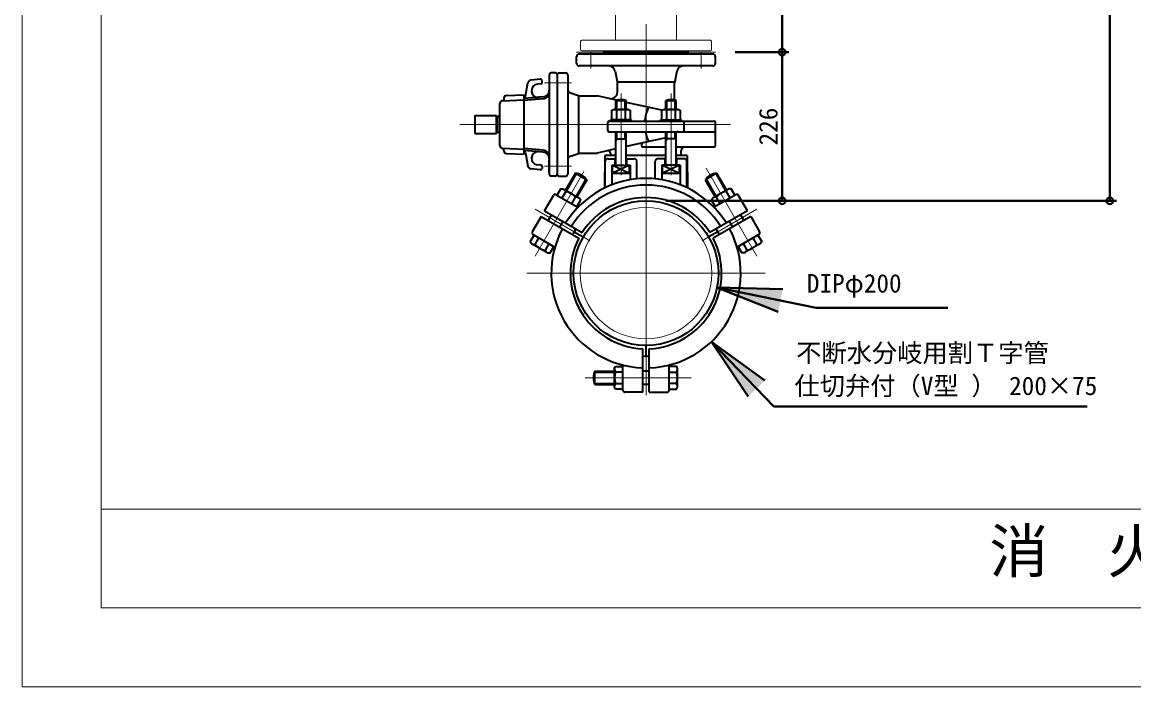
# Model space of a CAD drawing. Units: millimetres at full size, sheet at 1:20; details may follow other scales. Extents: x -5803 to 5817, y -3160 to 3160.
# Drawn here: x -4296 to -2607, y -920 to 91 of the extents above; entities that cross this region are included whole.
import ezdxf
from ezdxf.enums import TextEntityAlignment as Align

# ---------------------------------------------------------------- set-up
doc = ezdxf.new("R2010")
doc.units = ezdxf.units.MM
doc.header["$LTSCALE"] = 20
doc.header["$PDMODE"] = 32
doc.header["$PDSIZE"] = 10
for name, color, linetype, lineweight in [('0-7_TEMP01', 3, 'Continuous', 18), ('0-8_T字管', 6, 'Continuous', 35), ('0-A_細線', 7, 'Continuous', 9), ('0-C_図面標題', 3, 'Continuous', 18), ('0-D_図面枠', 3, 'Continuous', 18), ('0-E_寸法', 1, 'Continuous', 40)]:
    doc.layers.add(name, color=color, linetype=linetype, lineweight=lineweight)
doc.styles.add('ＭＳ ゴシック', font='')
doc.styles.get('ＭＳ ゴシック').set_extended_font_data('MS Gothic')

msp = doc.modelspace()

# ---------------------------------------------------------------- linework, layer by layer
at = {"layer": '0-7_TEMP01'}
for p, q in [((-4296.06, 3160.37), (-4296.06, -919.63)), ((-3348.06, -400.84), (-3348.06, 87.47)), ((-3453.56, 45.16), (-3242.56, 45.16)), ((-3432.07, 20.3), (-3432.07, 45.83)), ((-3264.07, 20.3), (-3264.07, 45.83)), ((-3502.09, -1.34), (-3461.42, -1.34)), ((-3386.06, -142.03), (-3386.06, -17.45)), ((-3310.07, -142.03), (-3310.07, -17.45)), ((-3630.89, -64.84), (-3219.83, -64.84)), ((-3502.09, -128.34), (-3461.42, -128.34)), ((-3179.54, -264.74), (-3256.58, -131.31)), ((-3516.6, -264.74), (-3442.3, -136.06)), ((-3516.72, -193.47), (-3457.18, -227.84)), ((-3179.41, -193.47), (-3238.94, -227.84)), ((-3443.33, -235.84), (-3433.46, -241.54)), ((-3252.81, -235.84), (-3262.67, -241.54)), ((-3529.14, -290.84), (-3166.99, -290.84)), ((-3348.06, -476.32), (-3348.06, -416.84)), ((-3279.26, -449.84), (-3440.49, -449.84)), ((-4296.06, -919.63), (1643.94, -919.63))]:
    msp.add_line(p, q, dxfattribs=at)
at = {"layer": '0-8_T字管'}
for p, q in [((-3453.56, 28.16), (-3453.56, 38.16)), ((-3246.56, 42.16), (-3449.57, 42.16)), ((-3410.56, 45.16), (-3413.56, 42.16)), ((-3410.56, 45.16), (-3285.56, 45.16)), ((-3285.56, 45.16), (-3282.57, 42.16)), ((-3242.56, 28.16), (-3242.56, 38.16)), ((-3246.56, 24.16), (-3449.57, 24.16)), ((-3508.26, 3.96), (-3523.25, 2.52)), ((-3506.07, -1.04), (-3506.07, 1.97)), ((-3495.07, 10.66), (-3495.07, -140.34)), ((-3486.06, 13.66), (-3492.07, 13.66)), ((-3483.06, 10.66), (-3483.06, -140.34)), ((-3480.06, 13.66), (-3470.07, 13.66)), ((-3467.07, 10.66), (-3467.07, -140.34)), ((-3395.01, 16.05), (-3391.57, -1.84)), ((-3391.57, 0.15), (-3304.57, 0.15)), ((-3301.12, 16.05), (-3304.57, -1.84)), ((-3531.35, -21.57), (-3527.69, -1.56)), ((-3507.88, -3.04), (-3513.11, -3.54)), ((-3462.96, -16.71), (-3449.07, -21.34)), ((-3391.57, -15.72), (-3391.57, -1.84)), ((-3304.57, -27.54), (-3304.57, -1.84)), ((-3570.07, -97), (-3570.07, -32.68)), ((-3566.23, -28.69), (-3533.06, -27.34)), ((-3564.07, -24.69), (-3564.07, -28.6)), ((-3560.23, -20.69), (-3533.06, -19.59)), ((-3533.06, -110.1), (-3533.06, -19.59)), ((-3504.11, -22.77), (-3533.06, -25.55)), ((-3504.11, -25.77), (-3533.06, -28.56)), ((-3504.11, -22.77), (-3511.2, -23.45)), ((-3450.07, -108.34), (-3450.07, -21.34)), ((-3449.07, -21.34), (-3422.41, -21.34)), ((-3392.82, -27.9), (-3422.41, -21.34)), ((-3394.07, -41.84), (-3394.07, -28.34)), ((-3394.07, -28.34), (-3378.07, -28.34)), ((-3392.56, -41.84), (-3392.56, -28.34)), ((-3379.57, -41.84), (-3379.57, -28.34)), ((-3378.07, -41.84), (-3378.07, -28.34)), ((-3323.92, -43.17), (-3378.07, -31.18)), ((-3318.07, -28.34), (-3302.07, -28.34)), ((-3318.07, -41.84), (-3318.07, -28.34)), ((-3316.57, -41.84), (-3316.57, -28.34)), ((-3303.56, -41.84), (-3303.56, -28.34)), ((-3302.07, -41.84), (-3302.07, -28.34)), ((-3399.93, -43.2), (-3397.57, -41.84)), ((-3399.93, -57.84), (-3399.93, -43.2)), ((-3397.57, -41.84), (-3374.57, -41.84)), ((-3392.99, -43.2), (-3392.99, -57.84)), ((-3379.14, -57.84), (-3379.14, -43.2)), ((-3374.57, -41.84), (-3372.21, -43.2)), ((-3372.21, -43.2), (-3372.21, -57.84)), ((-3323.92, -43.2), (-3321.56, -41.84)), ((-3323.92, -57.84), (-3323.92, -43.2)), ((-3321.56, -41.84), (-3298.56, -41.84)), ((-3316.99, -43.2), (-3316.99, -57.84)), ((-3303.14, -57.84), (-3303.14, -43.2)), ((-3298.56, -41.84), (-3296.21, -43.2)), ((-3296.21, -43.2), (-3296.21, -57.84)), ((-3608.06, -51.09), (-3575.07, -51.09)), ((-3608.06, -51.09), (-3608.06, -78.59)), ((-3575.07, -78.59), (-3575.07, -51.09)), ((-3574.26, -52.84), (-3575.07, -53.31)), ((-3574.26, -52.84), (-3575.07, -53.31)), ((-3574.26, -52.84), (-3574.26, -76.84)), ((-3570.07, -52.84), (-3574.26, -52.84)), ((-3483.06, -64.84), (-3483.06, -140.34)), ((-3406.07, -73.84), (-3406.07, -61.84)), ((-3404.07, -59.84), (-3244.57, -59.84)), ((-3370.07, -57.84), (-3402.07, -57.84)), ((-3402.07, -59.84), (-3402.07, -57.84)), ((-3370.07, -59.84), (-3370.07, -57.84)), ((-3326.06, -57.84), (-3294.07, -57.84)), ((-3326.06, -59.84), (-3326.06, -57.84)), ((-3294.07, -59.84), (-3294.07, -57.84)), ((-3290.06, -75.84), (-3290.06, -59.84)), ((-3242.56, -96.84), (-3242.56, -61.84)), ((-3608.06, -78.59), (-3575.07, -78.59)), ((-3574.26, -76.84), (-3575.07, -76.38)), ((-3570.07, -76.84), (-3574.26, -76.84)), ((-3404.07, -75.84), (-3310.07, -75.84)), ((-3394.07, -126.84), (-3394.07, -75.84)), ((-3392.56, -86.84), (-3392.56, -75.84)), ((-3379.57, -86.84), (-3379.57, -75.84)), ((-3378.07, -126.84), (-3378.07, -75.84)), ((-3318.07, -126.84), (-3318.07, -75.84)), ((-3316.57, -86.84), (-3316.57, -75.84)), ((-3310.07, -75.84), (-3244.57, -75.84)), ((-3303.56, -86.84), (-3303.56, -75.84)), ((-3302.07, -126.84), (-3302.07, -75.84)), ((-3566.23, -101), (-3533.06, -102.34)), ((-3564.07, -105), (-3564.07, -101.08)), ((-3504.11, -103.91), (-3533.06, -101.12)), ((-3392.56, -86.84), (-3394.07, -89.44)), ((-3394.07, -86.84), (-3378.07, -86.84)), ((-3379.57, -86.84), (-3378.07, -89.44)), ((-3318.07, -85.21), (-3378.07, -98.51)), ((-3352.16, -98.84), (-3318.07, -98.84)), ((-3302.07, -86.84), (-3318.07, -86.84)), ((-3316.57, -86.84), (-3318.07, -89.44)), ((-3303.56, -86.84), (-3302.07, -89.44)), ((-3302.07, -98.84), (-3244.57, -98.84)), ((-3560.23, -109), (-3533.06, -110.1)), ((-3504.11, -106.92), (-3533.06, -104.13)), ((-3531.35, -108.12), (-3527.69, -128.12)), ((-3462.96, -112.97), (-3449.07, -108.34)), ((-3450.07, -108.34), (-3422.41, -108.34)), ((-3394.07, -102.06), (-3422.41, -108.34)), ((-3410.56, -111.84), (-3411.38, -161.51)), ((-3394.07, -111.84), (-3410.56, -111.84)), ((-3406.07, -116.84), (-3394.07, -116.84)), ((-3401.32, -111.84), (-3401.32, -109.9)), ((-3395.07, -126.84), (-3395.07, -116.84)), ((-3318.07, -111.84), (-3378.07, -111.84)), ((-3378.07, -116.84), (-3366.06, -116.84)), ((-3377.07, -126.84), (-3377.07, -116.84)), ((-3318.07, -116.84), (-3330.06, -116.84)), ((-3319.07, -126.84), (-3319.07, -116.84)), ((-3285.56, -111.84), (-3302.07, -111.84)), ((-3290.06, -116.84), (-3302.07, -116.84)), ((-3301.06, -126.84), (-3301.06, -116.84)), ((-3294.81, -111.84), (-3294.81, -104.84)), ((-3285.56, -111.84), (-3284.75, -161.51)), ((-3508.26, -133.64), (-3523.25, -132.2)), ((-3507.88, -126.65), (-3513.11, -126.14)), ((-3506.07, -128.64), (-3506.07, -131.66)), ((-3495.07, -138.34), (-3495.07, -118.34)), ((-3467.07, -118.34), (-3467.07, -138.34)), ((-3410.07, -160.88), (-3410.07, -120.84)), ((-3400.07, -126.84), (-3372.07, -126.84)), ((-3400.07, -126.84), (-3400.07, -156.56)), ((-3399.07, -126.84), (-3373.06, -138.84)), ((-3373.06, -126.84), (-3399.07, -138.84)), ((-3399.07, -138.84), (-3399.07, -126.84)), ((-3373.06, -138.84), (-3373.06, -126.84)), ((-3372.07, -126.84), (-3372.07, -148.86)), ((-3362.07, -147.53), (-3362.07, -120.84)), ((-3334.06, -147.53), (-3334.06, -120.84)), ((-3296.06, -126.84), (-3324.07, -126.84)), ((-3324.07, -126.84), (-3324.07, -148.86)), ((-3323.06, -126.84), (-3297.07, -138.84)), ((-3297.07, -126.84), (-3323.06, -138.84)), ((-3323.06, -138.84), (-3323.06, -126.84)), ((-3297.07, -138.84), (-3297.07, -126.84)), ((-3296.06, -126.84), (-3296.06, -156.56)), ((-3286.06, -160.88), (-3286.06, -120.84)), ((-3486.06, -143.34), (-3492.07, -143.34)), ((-3480.06, -143.34), (-3470.07, -143.34)), ((-3455.43, -138.79), (-3470.43, -164.77)), ((-3454.12, -139.54), (-3469.12, -165.53)), ((-3455.43, -138.79), (-3438.11, -148.79)), ((-3439.4, -148.04), (-3454.4, -174.03)), ((-3438.11, -148.79), (-3453.11, -174.77)), ((-3399.07, -138.84), (-3373.06, -138.84)), ((-3323.06, -138.84), (-3297.07, -138.84)), ((-3240.71, -138.79), (-3258.03, -148.79)), ((-3258.03, -148.79), (-3243.03, -174.77)), ((-3256.73, -148.04), (-3241.73, -174.03)), ((-3242.01, -139.54), (-3227, -165.53)), ((-3240.71, -138.79), (-3225.71, -164.77)), ((-3470.08, -166.86), (-3475.77, -176.7)), ((-3474.32, -162.53), (-3449.2, -177.03)), ((-3221.81, -162.53), (-3246.93, -177.03)), ((-3226.06, -166.86), (-3220.37, -176.7)), ((-3502.31, -196.01), (-3488.82, -172.63)), ((-3484.72, -171.53), (-3451.53, -190.69)), ((-3460.77, -185.36), (-3455.08, -175.52)), ((-3447.58, -179.84), (-3453.26, -189.69)), ((-3449.2, -177.03), (-3447.58, -179.84)), ((-3246.93, -177.03), (-3248.56, -179.84)), ((-3248.56, -179.84), (-3242.87, -189.69)), ((-3211.41, -171.53), (-3244.6, -190.69)), ((-3235.37, -185.36), (-3241.06, -175.52)), ((-3193.82, -196.01), (-3207.31, -172.63)), ((-3502.31, -196.01), (-3445.07, -229.06)), ((-3491.93, -202.01), (-3496.93, -210.67)), ((-3193.82, -196.01), (-3251.07, -229.06)), ((-3204.21, -202.01), (-3199.21, -210.67)), ((-3507.31, -204.67), (-3520.82, -228.05)), ((-3507.31, -204.67), (-3450.07, -237.73)), ((-3474.6, -212.01), (-3479.61, -220.67)), ((-3188.82, -204.67), (-3246.07, -237.73)), ((-3221.53, -212.01), (-3216.53, -220.67)), ((-3188.82, -204.67), (-3175.32, -228.05)), ((-3519.72, -232.15), (-3486.53, -251.31)), ((-3457.18, -227.84), (-3443.33, -235.84)), ((-3238.94, -227.84), (-3252.81, -235.84)), ((-3176.41, -232.15), (-3209.6, -251.31)), ((-3522.32, -245.66), (-3497.2, -260.16)), ((-3516.45, -247.17), (-3510.77, -237.33)), ((-3495.77, -245.98), (-3501.45, -255.83)), ((-3200.37, -245.98), (-3194.68, -255.83)), ((-3173.81, -245.66), (-3198.92, -260.16)), ((-3179.68, -247.17), (-3185.37, -237.33)), ((-3348.06, -416.84), (-3348.06, -400.84)), ((-3353.07, -471.84), (-3353.07, -405.73)), ((-3343.07, -471.84), (-3343.07, -405.73)), ((-3396.06, -435.34), (-3394.44, -432.52)), ((-3396.06, -464.34), (-3396.06, -435.34)), ((-3394.44, -432.52), (-3383.06, -432.52)), ((-3383.06, -468.84), (-3383.06, -430.53)), ((-3313.07, -468.84), (-3313.07, -430.53)), ((-3300.07, -464.34), (-3300.07, -435.34)), ((-3426.06, -459.84), (-3426.06, -439.84)), ((-3426.06, -439.84), (-3396.06, -439.84)), ((-3426.06, -441.34), (-3396.06, -441.34)), ((-3383.06, -441.18), (-3394.44, -441.18)), ((-3343.07, -439.84), (-3353.07, -439.84)), ((-3313.07, -441.18), (-3301.7, -441.18)), ((-3426.06, -458.34), (-3396.06, -458.34)), ((-3426.06, -459.84), (-3396.06, -459.84)), ((-3394.44, -467.16), (-3396.06, -464.34)), ((-3394.44, -458.5), (-3383.06, -458.5)), ((-3383.06, -467.16), (-3394.44, -467.16)), ((-3353.07, -471.84), (-3380.06, -471.84)), ((-3343.07, -459.84), (-3353.07, -459.84)), ((-3343.07, -471.84), (-3316.06, -471.84)), ((-3301.7, -458.5), (-3313.07, -458.5))]:
    msp.add_line(p, q, dxfattribs=at)
for points in [[(-3483.27, -172.37), (-3477.58, -162.53), (-3474.32, -162.53)], [(-3212.87, -172.37), (-3218.56, -162.53), (-3221.81, -162.53)], [(-3518.27, -233), (-3523.95, -242.84), (-3522.32, -245.66)], [(-3177.87, -233), (-3172.18, -242.84), (-3173.81, -245.66)], [(-3497.2, -260.16), (-3493.95, -260.16), (-3488.27, -250.31)], [(-3198.92, -260.16), (-3202.18, -260.16), (-3207.87, -250.31)], [(-3300.07, -435.34), (-3301.7, -432.52), (-3313.07, -432.52)], [(-3313.07, -467.16), (-3301.7, -467.16), (-3300.07, -464.34)]]:
    msp.add_lwpolyline(points, dxfattribs=at)
msp.add_circle((-3348.06, -290.84), 110, dxfattribs=at)
for centre, radius, start, end in [((-3449.57, 38.16), 4, 90, 180), ((-3246.56, 38.16), 4, 0, 90), ((-3449.57, 28.16), 4, 180, 270), ((-3404.83, 14.16), 10, 10.886, 90), ((-3291.3, 14.16), 10, 90, 169.114), ((-3246.56, 28.16), 4, 270, 0), ((-3522.77, -2.46), 5, 95.5, 169.621), ((-3508.06, 1.97), 2, 0, 95.5), ((-3492.07, 10.66), 3, 90, 180), ((-3486.06, 10.66), 3, 0, 90), ((-3480.06, 10.66), 3, 90, 180), ((-3470.07, 10.66), 3, 0, 90), ((-3512.16, -13.49), 10, 95.5, 275.5), ((-3508.06, -1.04), 2, 275.5, 0), ((-3505.06, -12.81), 10, 275.5, 0), ((-3505.06, -15.82), 10, 275.5, 0), ((-3461.06, -11.02), 6, 180, 251.565), ((-3401.57, -15.72), 10, 257.5, 0), ((-3566.06, -32.68), 4, 92.321, 180), ((-3560.07, -24.69), 4, 92.321, 180), ((-3536.28, -20.67), 5, 309.889, 349.621), ((-3386.06, -48.92), 22.09, 68.761, 111.239), ((-3310.07, -48.92), 22.09, 68.761, 111.239), ((-3396.46, -46.94), 5.09, 47.117, 90), ((-3386.06, -60.17), 18.32, 67.781, 112.219), ((-3375.68, -46.94), 5.09, 90, 132.883), ((-3290.06, -64.84), 60, 154.179, 172.705), ((-3320.46, -46.94), 5.09, 47.117, 90), ((-3310.07, -60.17), 18.32, 67.781, 112.219), ((-3299.67, -46.94), 5.09, 90, 132.883), ((-3404.07, -61.84), 2, 90, 180), ((-3352.56, -56.84), 3, 270, 352.705), ((-3244.57, -61.84), 2, 0, 90), ((-3404.07, -73.84), 2, 180, 270), ((-3351.49, -78.84), 3, 12.84, 90), ((-3290.06, -64.84), 60, 192.84, 205.821), ((-3298.56, -81.84), 6, 90, 125.685), ((-3244.57, -73.84), 2, 270, 0), ((-3566.06, -97), 4, 180, 267.679), ((-3352.16, -95.84), 3, 102.5, 270), ((-3298.56, -92.84), 6, 234.315, 270), ((-3288.82, -104.84), 6, 90, 180), ((-3244.57, -96.84), 2, 270, 0), ((-3560.07, -105), 4, 180, 267.679), ((-3536.28, -109.01), 5, 10.379, 50.111), ((-3512.16, -116.19), 10, 90, 264.5), ((-3505.06, -113.86), 10, 0, 84.5), ((-3505.06, -116.88), 10, 0, 84.5), ((-3461.06, -118.67), 6, 108.435, 180), ((-3406.07, -120.84), 4, 90, 180), ((-3406.32, -109.9), 5, 0, 102.5), ((-3366.06, -120.84), 4, 0, 90), ((-3330.06, -120.84), 4, 90, 180), ((-3290.06, -120.84), 4, 0, 90), ((-3522.77, -127.22), 5, 190.379, 264.5), ((-3508.06, -131.66), 2, 264.5, 0), ((-3508.06, -128.64), 2, 0, 84.5), ((-3492.07, -140.34), 3, 180, 270), ((-3486.06, -140.34), 3, 270, 0), ((-3480.06, -140.34), 3, 180, 270), ((-3348.06, -290.84), 144, 31.99, 148.01), ((-3470.07, -140.34), 3, 270, 0), ((-3458.76, -164.57), 26, 37.38, 82.62), ((-3237.37, -164.57), 26, 97.38, 142.62), ((-3476.3, -168.97), 6.57, 18.781, 60), ((-3473.68, -190.42), 23.84, 38.702, 81.298), ((-3348.06, -290.84), 134, 31.99, 148.01), ((-3222.44, -190.42), 23.84, 98.702, 141.298), ((-3219.84, -168.97), 6.57, 120, 161.219), ((-3486.22, -174.13), 3, 60, 150), ((-3453.8, -181.96), 6.57, 60, 101.219), ((-3348.06, -290.84), 115, 32.492, 147.508), ((-3242.34, -181.96), 6.57, 78.781, 120), ((-3209.92, -174.13), 3, 30, 120), ((-3518.22, -229.56), 3, 150, 240), ((-3348.06, -290.84), 144, 151.99, 268.01), ((-3348.06, -290.84), 126, 147.726, 152.274), ((-3348.06, -290.84), 144, 271.99, 28.01), ((-3348.06, -290.84), 126, 27.726, 32.274), ((-3177.92, -229.56), 3, 300, 30), ((-3517.73, -240.72), 6.57, 240, 281.219), ((-3497.85, -232.26), 23.84, 218.702, 261.298), ((-3348.06, -290.84), 115, 152.492, 267.508), ((-3348.06, -290.84), 115, 272.492, 27.508), ((-3198.29, -232.26), 23.84, 278.702, 321.298), ((-3178.41, -240.72), 6.57, 258.781, 300), ((-3495.23, -253.72), 6.57, 198.781, 240), ((-3200.91, -253.72), 6.57, 300, 341.219), ((-3348.06, -290.84), 126, 267.726, 272.274), ((-3389.49, -436.85), 6.57, 180, 221.219), ((-3306.64, -436.85), 6.57, 318.781, 0), ((-3402.07, -449.84), 26, 157.38, 202.62), ((-3372.23, -449.84), 23.84, 158.702, 201.298), ((-3323.91, -449.84), 23.84, 338.702, 21.298), ((-3389.49, -462.84), 6.57, 138.781, 180), ((-3380.06, -468.84), 3, 180, 270), ((-3316.06, -468.84), 3, 270, 0), ((-3306.64, -462.84), 6.57, 0, 41.219)]:
    msp.add_arc(centre, radius, start, end, dxfattribs=at)
at = {"layer": '0-A_細線'}
for p, q in [((-3394.57, 63.15), (-3394.57, 177.16)), ((-3301.57, 63.15), (-3301.57, 177.16)), ((-3447.84, 49.16), (-3447.84, 61.16)), ((-3445.84, 63.15), (-3250.29, 63.15)), ((-3248.29, 49.16), (-3248.29, 61.16)), ((-3445.84, 47.16), (-3250.29, 47.16)), ((-3411.06, 45.16), (-3413.07, 47.16)), ((-3285.07, 45.16), (-3283.06, 47.16))]:
    msp.add_line(p, q, dxfattribs=at)
for radius in [110, 100]:
    msp.add_circle((-3348.06, -290.84), radius, dxfattribs=at)
for centre, start, end in [((-3445.84, 61.16), 90, 180.002), ((-3250.29, 61.16), 359.998, 90), ((-3445.84, 49.16), 180.002, 270), ((-3250.29, 49.16), 270, 359.998)]:
    msp.add_arc(centre, 2, start, end, dxfattribs=at)
at = {"layer": '0-C_図面標題'}
msp.add_line((-4176.06, -649.63), (1523.94, -649.63), dxfattribs=at)
at = {"layer": '0-D_図面枠'}
msp.add_lwpolyline([(-4176.06, 3040.37), (1523.94, 3040.37), (1523.94, -799.63), (-4176.06, -799.63)], close=True, dxfattribs=at)
at = {"layer": '0-E_寸法'}
for p, q in [((-2643.09, 919.16), (-2643.09, -180.84)), ((-3140.99, 195.16), (-3140.99, 45.16)), ((-3212.57, 45.16), (-3130.99, 45.16)), ((-3212.57, 45.16), (-3130.99, 45.16)), ((-3140.99, 45.16), (-3140.99, -180.84)), ((-3318.07, -180.84), (-2633.09, -180.84)), ((-3318.07, -180.84), (-3130.99, -180.84)), ((-3240.27, -312.77), (-3140.31, -315.39)), ((-3240.27, -312.77), (-3147.24, -349.42)), ((-3240.27, -312.77), (-3089.5, -343.45)), ((-2889.49, -343.45), (-3089.5, -343.45)), ((-3248.4, -395.26), (-3153.73, -493.56)), ((-3248.4, -395.26), (-3167.57, -454.15)), ((-3248.4, -395.26), (-3192.59, -478.24)), ((-3153.73, -493.56), (-2677.36, -493.56))]:
    msp.add_line(p, q, dxfattribs=at)
for p in [(-3140.99, 45.16), (-3140.99, -180.84), (-2643.09, -180.84)]:
    msp.add_point(p, dxfattribs=at)
for points in [[(-3140.31, -315.39), (-3147.24, -349.42), (-3240.27, -312.77)], [(-3167.57, -454.15), (-3192.59, -478.24), (-3248.4, -395.26)]]:
    msp.add_solid(points, dxfattribs=at)

# ---------------------------------------------------------------- texts
at = {"layer": '0-C_図面標題', "style": 'ＭＳ ゴシック'}
msp.add_text('消\u3000火\u3000栓\u3000室\u3000標\u3000準\u3000図\u3000０５\u3000（配水管径φ２００）', height=65.69, dxfattribs=at).set_placement((-2826.27, -765.79), align=Align.BOTTOM_LEFT)
at = {"layer": '0-E_寸法', "style": 'ＭＳ ゴシック'}
msp.add_text('226', height=28.15, rotation=90, dxfattribs=at).set_placement((-3139.77, -96.64), align=Align.BOTTOM_LEFT)
for s, p in [('DIPφ200', (-3103.6, -328.79)), ('不断水分岐用割Ｔ字管', (-3119.86, -434.55)), ('仕切弁付（V型 ） 200×75', (-3122.46, -484.66))]:
    msp.add_text(s, height=28.15, dxfattribs=at).set_placement(p, align=Align.BOTTOM_LEFT)

doc.saveas('drawing.dxf')
